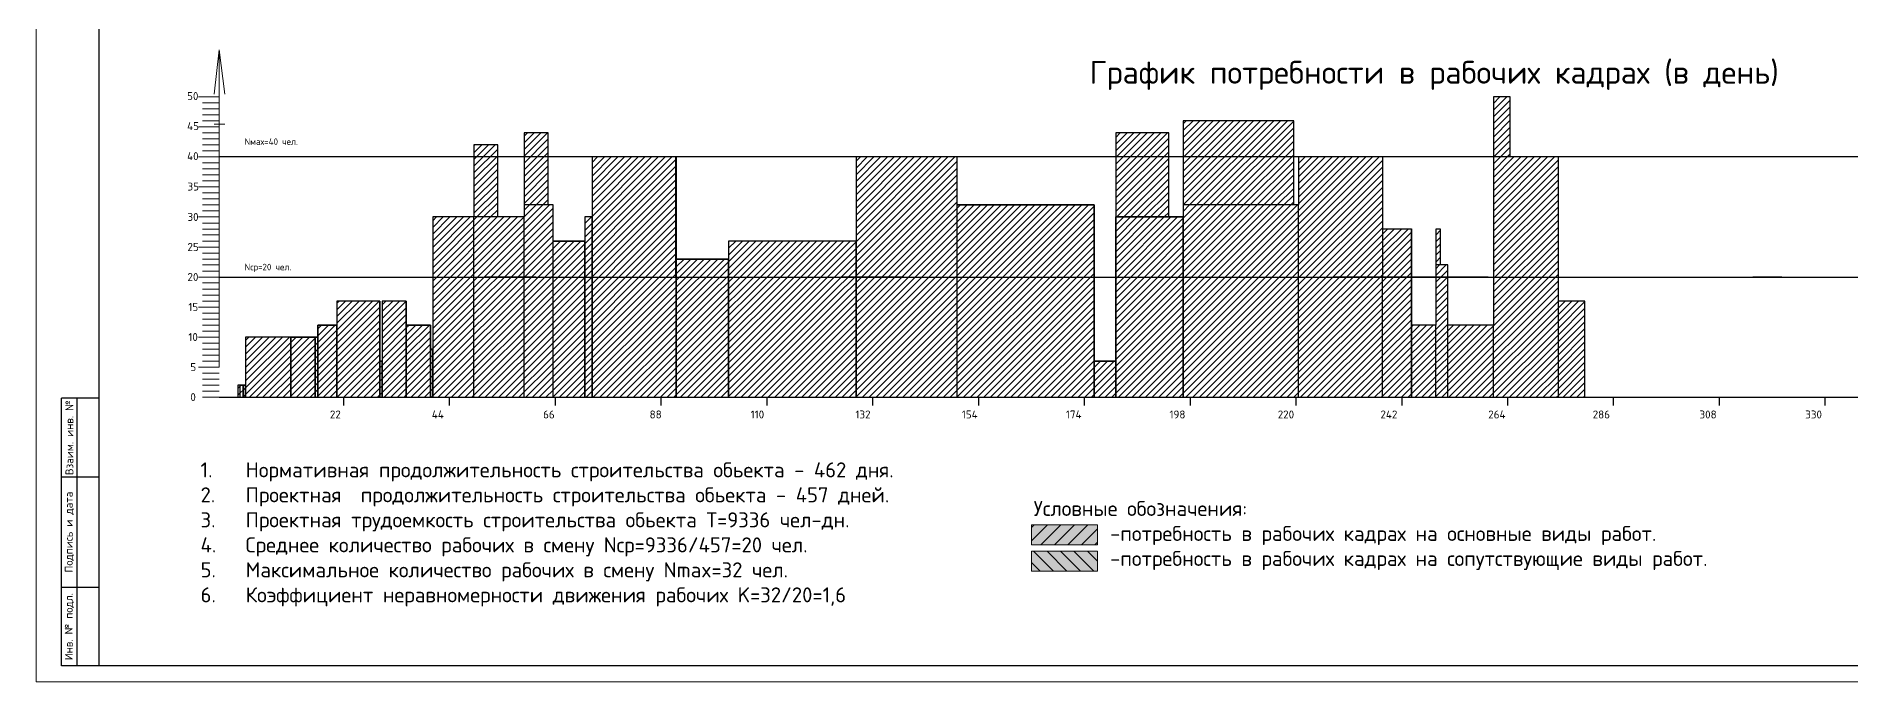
# Model space of a CAD drawing. Header units: millimetres. Extents: x -152693 to 518302, y -31658 to 793547.
# Drawn here: x -152693 to -92232, y 26052 to 47573 of the extents above; entities that cross this region are included whole.
import ezdxf

# ---------------------------------------------------------------- set-up
doc = ezdxf.new("R2010")
doc.units = ezdxf.units.MM
doc.linetypes.add('ACAD_ISO02W100', pattern=[15, 12, -3])
doc.linetypes.add('DASHED', pattern=[7, 5, -2, 0])
for name, color, linetype in [('PDF _РАЗМЕР', 7, 'Continuous'), ('PDF _Текст', 7, 'Continuous'), ('Размерная', 5, 'Continuous')]:
    doc.layers.add(name, color=color, linetype=linetype)
doc.styles.add('PDF ISOCPEUR', font='isocpeur.ttf')
doc.styles.add('стиль1', font='isocpeur.ttf')
pattern_1 = [(45, (-154862.54, 0), (-112.2532, 112.2532), [])]

msp = doc.modelspace()

# ---------------------------------------------------------------- hatches: boundary and pattern name
h = msp.add_hatch()
h.set_pattern_fill('ANSI31', color=5, scale=50)
h.set_pattern_definition(pattern_1)
h.paths.add_polyline_path([(-137318.66373, 43550.48965), (-138112.45499, 43550.48965), (-138112.45499, 41547.70346), (-137318.66373, 41547.70346)])
h.paths.add_polyline_path([(-137318.66373, 43952.24616), (-138112.45499, 43952.24616), (-138112.45499, 43550.48965), (-137318.66373, 43550.48965)])
h.paths.add_polyline_path([(-135634.69542, 44354.00267), (-136435.80377, 44354.00267), (-136435.80377, 43550.48965), (-135634.69542, 43550.48965)])
h.paths.add_polyline_path([(-135634.69542, 43550.48965), (-136435.80377, 43550.48965), (-136435.80377, 41949.45997), (-135634.69542, 41949.45997)])
h.paths.add_polyline_path([(-114958.34385, 43550.48965), (-116721.5232, 43550.48965), (-116721.5232, 41547.70346), (-114958.34385, 41547.70346)])
h.paths.add_polyline_path([(-114958.34385, 44354.00267), (-116721.5232, 44354.00267), (-116721.5232, 43550.48965), (-114958.34385, 43550.48965)])
h.paths.add_polyline_path([(-110790.82903, 44755.75918), (-114477.47676, 44755.75918), (-114477.47676, 43550.48965), (-110790.82903, 43550.48965)])
h.paths.add_polyline_path([(-110790.82903, 43550.48965), (-114477.47676, 43550.48965), (-114477.47676, 41949.45997), (-110790.82903, 41949.45997)])
h.paths.add_polyline_path([(-105902.01357, 41145.94695), (-106062.30261, 41145.94695), (-106062.30261, 39946.67378), (-105902.01357, 39946.67378)])
h.paths.add_polyline_path([(-103580.12848, 45553.27584), (-104138.83423, 45553.27584), (-104138.83423, 43550.48965), (-103580.12848, 43550.48965)])
at = {"true_color": 0xed1f24}
h = msp.add_hatch(dxfattribs=at)
h.set_pattern_fill('ANSI31', color=240, scale=50)
h.set_pattern_definition(pattern_1)
h.paths.add_polyline_path([(-134415.48761, 40744.19044), (-135474.06958, 40744.19044), (-135474.06958, 39544.91727), (-134415.48761, 39544.91727)])
h.paths.add_polyline_path([(-134415.48761, 39544.91727), (-135474.06958, 39544.91727), (-135474.06958, 35539.34489), (-134415.48761, 35539.34489)])
h.paths.add_polyline_path([(-134175.05406, 41547.70346), (-134415.48761, 41547.70346), (-134415.48761, 40744.19044), (-134415.48761, 39544.91727), (-134175.05406, 39544.91727)])
h.paths.add_polyline_path([(-134175.05406, 39544.91727), (-134415.48761, 39544.91727), (-134415.48761, 35539.34489), (-134175.05406, 35539.34489)])
h.paths.add_polyline_path([(-131381.52534, 43550.48965), (-134175.05406, 43550.48965), (-134175.05406, 41547.70346), (-134175.05406, 39544.91727), (-131375.76067, 39544.91727)])
h.paths.add_polyline_path([(-131375.76067, 39544.91727), (-134175.05406, 39544.91727), (-134175.05406, 35539.34489), (-131369.99601, 35539.34489)])
h = msp.add_hatch(dxfattribs=at)
h.set_pattern_fill('ANSI31', color=240, scale=50)
h.set_pattern_definition(pattern_1)
h.paths.add_polyline_path([(-129624.79023, 39544.91727), (-131369.99601, 39544.91727), (-131369.99601, 35539.34489), (-129624.79023, 35539.34489)])
h.paths.add_polyline_path([(-129624.79023, 40142.03269), (-131369.99601, 40142.03269), (-131369.99601, 39544.91727), (-129624.79023, 39544.91727)])
h.paths.add_polyline_path([(-125377.13089, 40744.19044), (-129624.79023, 40744.19044), (-129624.79023, 40142.03269), (-129624.79023, 39544.91727), (-125377.13089, 39544.91727)])
h.paths.add_polyline_path([(-125377.13089, 39544.91727), (-129624.79023, 39544.91727), (-129624.79023, 35539.34489), (-125377.13089, 35539.34489)])
h.paths.add_polyline_path([(-122011.06123, 43550.48965), (-125377.13089, 43550.48965), (-125377.13089, 40744.19044), (-125377.13089, 39544.91727), (-122011.06123, 39544.91727)])
h.paths.add_polyline_path([(-122011.06123, 39544.91727), (-125377.13089, 39544.91727), (-125377.13089, 35539.34489), (-122011.06123, 35539.34489)])
h.paths.add_polyline_path([(-117442.82384, 41949.45997), (-122011.06123, 41949.45997), (-122011.06123, 39544.91727), (-117442.82384, 39544.91727)])
h.paths.add_polyline_path([(-117442.82384, 39544.91727), (-122011.06123, 39544.91727), (-122011.06123, 35539.34489), (-117442.82384, 35539.34489)])
h.paths.add_polyline_path([(-116721.5232, 36738.61806), (-117442.82384, 36738.61806), (-117442.82384, 35539.34489), (-116721.5232, 35539.34489)])
h.paths.add_polyline_path([(-114477.47676, 39544.91727), (-116721.5232, 39544.91727), (-116721.5232, 36738.61806), (-116721.5232, 35539.34489), (-114477.47676, 35539.34489)])
h.paths.add_polyline_path([(-114477.47676, 41547.70346), (-116721.5232, 41547.70346), (-116721.5232, 39544.91727), (-114477.47676, 39544.91727)])
h.paths.add_polyline_path([(-110630.54, 41949.45997), (-114477.47676, 41949.45997), (-114477.47676, 41547.70346), (-114477.47676, 39544.91727), (-110630.54, 39544.91727)])
h.paths.add_polyline_path([(-110630.54, 39544.91727), (-114477.47676, 39544.91727), (-114477.47676, 35539.34489), (-110630.54, 35539.34489)])
h = msp.add_hatch(dxfattribs=at)
h.set_pattern_fill('ANSI31', color=240, scale=50)
h.set_pattern_definition(pattern_1)
h.paths.add_polyline_path([(-107837.01128, 43550.48965), (-110630.54, 43550.48965), (-110630.54, 41949.45997), (-110630.54, 39544.91727), (-107837.01128, 39544.91727)])
h.paths.add_polyline_path([(-107837.01128, 39544.91727), (-110630.54, 39544.91727), (-110630.54, 35539.34489), (-107837.01128, 35539.34489)])
h = msp.add_hatch(dxfattribs=at)
h.set_pattern_fill('ANSI31', color=240, scale=50)
h.set_pattern_definition(pattern_1)
h.paths.add_polyline_path([(-106863.74776, 41145.94695), (-107828.94048, 41147.33602), (-107831.24662, 39544.91727), (-106863.74776, 39544.91727)])
h.paths.add_polyline_path([(-106863.74776, 39544.91727), (-107831.24662, 39544.91727), (-107837.01128, 35539.34489), (-106863.74776, 35539.34489)])
h.paths.add_polyline_path([(-106062.30261, 37943.88759), (-106863.74776, 37943.88759), (-106863.74776, 35539.34489), (-106062.30261, 35539.34489)])
h.paths.add_polyline_path([(-105661.58003, 39544.91727), (-106062.30261, 39544.91727), (-106062.30261, 37943.88759), (-106062.30261, 35539.34489), (-105661.58003, 35539.34489)])
h.paths.add_polyline_path([(-105661.58003, 39946.67378), (-106062.30261, 39946.67378), (-106062.30261, 39544.91727), (-105661.58003, 39544.91727)])
h.paths.add_polyline_path([(-104138.83423, 37943.88759), (-105661.58003, 37943.88759), (-105661.58003, 35539.34489), (-104138.83423, 35539.34489)])
h.paths.add_polyline_path([(-101974.9323, 39544.91727), (-104138.83423, 39544.91727), (-104138.83423, 37943.88759), (-104138.83423, 35539.34489), (-101974.9323, 35539.34489)])
h.paths.add_polyline_path([(-101974.9323, 43550.48965), (-104138.83423, 43550.48965), (-104138.83423, 39544.91727), (-101974.9323, 39544.91727)])
h = msp.add_hatch(dxfattribs=at)
h.set_pattern_fill('ANSI31', color=240, scale=50)
h.set_pattern_definition(pattern_1)
h.paths.add_polyline_path([(-138112.45499, 39544.91727), (-139482.56566, 39544.91727), (-139482.56566, 37140.37457), (-139482.56566, 35539.34489), (-138112.45499, 35539.34489)])
h.paths.add_polyline_path([(-139562.71017, 37943.88759), (-140364.15533, 37943.88759), (-140364.15533, 35539.34489), (-139562.71017, 35539.34489)])
h.paths.add_polyline_path([(-138112.45499, 41547.70346), (-139482.56566, 41547.70346), (-139482.56566, 39544.91727), (-138112.45499, 39544.91727)])
h.paths.add_polyline_path([(-136435.80377, 41547.70346), (-138112.45499, 41547.70346), (-138112.45499, 39544.91727), (-136435.80377, 39544.91727)])
h.paths.add_polyline_path([(-135474.06958, 41949.45997), (-136435.80377, 41949.45997), (-136435.80377, 41547.70346), (-136435.80377, 39544.91727), (-136048.75206, 39544.91727), (-135474.06958, 39544.91727)])
h.paths.add_polyline_path([(-135474.06958, 39544.91727), (-136048.75206, 39544.91727), (-136435.80377, 39544.91727), (-136435.80377, 35539.34489), (-135474.06958, 35539.34489)])
h.paths.add_polyline_path([(-136435.80377, 39544.91727), (-138112.45499, 39544.91727), (-138112.45499, 35539.34489), (-136435.80377, 35539.34489)])
h.paths.add_polyline_path([(-139482.56566, 37140.37457), (-139562.71017, 37140.37457), (-139562.71017, 35539.34489), (-139482.56566, 35539.34489)])
h = msp.add_hatch(dxfattribs=at)
h.set_pattern_fill('ANSI31', color=240, scale=50)
h.set_pattern_definition(pattern_1)
h.paths.add_polyline_path([(-145894.47619, 35941.1014), (-145974.27143, 35941.1014), (-145974.27143, 35539.34489), (-145894.47619, 35539.34489)])
h.paths.add_polyline_path([(-145803.22553, 35941.1014), (-145894.47619, 35941.1014), (-145894.47619, 35539.34489), (-145803.22553, 35539.34489)])
h.paths.add_polyline_path([(-145723.08101, 35941.1014), (-145803.22553, 35941.1014), (-145803.22553, 35539.34489), (-145723.08101, 35539.34489)])
h.paths.add_polyline_path([(-143395.97606, 37542.13108), (-144211.26864, 37542.13108), (-144211.26864, 35539.34489), (-143395.97606, 35539.34489)])
h.paths.add_polyline_path([(-143315.83154, 37542.13108), (-143395.97606, 37542.13108), (-143395.97606, 35539.34489), (-143315.83154, 35539.34489)])
h.paths.add_polyline_path([(-142674.67542, 37943.88759), (-143315.83154, 37943.88759), (-143315.83154, 37542.13108), (-143315.83154, 35539.34489), (-142674.67542, 35539.34489)])
h.paths.add_polyline_path([(-141245.745, 38741.40425), (-142674.67542, 38741.40425), (-142674.67542, 37943.88759), (-142674.67542, 35539.34489), (-141245.745, 35539.34489)])
h.paths.add_polyline_path([(-141165.60049, 36738.61806), (-141245.745, 36738.61806), (-141245.745, 35539.34489), (-141165.60049, 35539.34489)])
h.paths.add_polyline_path([(-140364.15533, 38741.40425), (-141165.60049, 38741.40425), (-141165.60049, 36738.61806), (-141165.60049, 35539.34489), (-140364.15533, 35539.34489)])
h = msp.add_hatch(dxfattribs=at)
h.set_pattern_fill('ANSI31', color=240, scale=50)
h.set_pattern_definition(pattern_1)
h.paths.add_polyline_path([(-101093.34263, 38741.40425), (-101974.9323, 38741.40425), (-101974.9323, 35539.34489), (-101093.34263, 35539.34489)])
h = msp.add_hatch(dxfattribs=at)
h.set_pattern_fill('ANSI31', color=240, scale=50)
h.set_pattern_definition(pattern_1)
h.paths.add_polyline_path([(-144211.26864, 37542.13108), (-145723.08101, 37542.13108), (-145723.08101, 35941.1014), (-145723.08101, 35539.34489), (-144211.26864, 35539.34489)])
at = {"lineweight": 20, "true_color": 0xf27172}
h = msp.add_hatch(color=11, dxfattribs=at)
h.dxf.hatch_style = 1
h.paths.add_polyline_path([(-117333.59902, 30616.96629), (-117333.59902, 31282.1118), (-119530.08195, 31282.1118), (-119530.08195, 30616.96629)])
at = {"lineweight": 0}
h = msp.add_hatch(dxfattribs=at)
h.set_pattern_fill('ANSI31', color=256, scale=100)
h.set_pattern_definition([(45, (-564327.47, 76274.4), (-224.5064, 224.5064), [])])
h.paths.add_polyline_path([(-119530.08195, 31282.1118), (-119530.08195, 30616.96629), (-117333.59902, 30616.96629), (-117333.59902, 31282.1118)])
at = {"lineweight": 20, "true_color": 0x2776bb}
h = msp.add_hatch(color=152, dxfattribs=at)
h.dxf.hatch_style = 1
h.paths.add_polyline_path([(-117333.59902, 29737.979), (-117333.59902, 30403.12451), (-119530.08195, 30403.12451), (-119530.08195, 29737.979)])
h = msp.add_hatch()
h.set_pattern_fill('ANSI31', color=256, scale=100, angle=90)
h.set_pattern_definition([(135, (-154862.54, -1099.84), (-224.5064, -224.5064), [])])
h.paths.add_polyline_path([(-117333.59902, 29737.979), (-117333.59902, 30403.12451), (-119530.08195, 30403.12451), (-119530.08195, 29737.979)])

# ---------------------------------------------------------------- linework, layer by layer
at = {"color": 0, "lineweight": 30, "ltscale": 1000}
for p, q in [((-150593.2664, 26577.26969), (-150593.2664, 87897.26969)), ((-150593.2664, 35502.26969), (-151853.2664, 35502.26969)), ((-151853.2664, 26577.26969), (-151853.2664, 35502.26969)), ((-150593.2664, 35502.26969), (-151853.2664, 35502.26969)), ((-151853.2664, 26577.26969), (-151853.2664, 35502.26969)), ((-151328.2664, 26577.26969), (-151328.2664, 35502.26969)), ((-151328.2664, 26577.26969), (-151328.2664, 35502.26969)), ((-150593.2664, 32877.26969), (-151853.2664, 32877.26969)), ((-150593.2664, 32877.26969), (-151853.2664, 32877.26969)), ((-150593.2664, 26577.26969), (-151853.2664, 26577.26969)), ((-106388.2664, 26577.26969), (-150593.2664, 26577.26969)), ((-64913.2664, 26577.26969), (-106388.2664, 26577.26969))]:
    msp.add_line(p, q, dxfattribs=at)
at = {"color": 18, "lineweight": 20, "true_color": 0x000000}
for p, q in [((-146594.3301, 47121.48893), (-146594.3301, 36540.73798)), ((-146762.22697, 44642.60339), (-146409.64355, 44642.60339)), ((-146594.3301, 35539.34489), (-75046.38347, 35539.34489)), ((-143894.46538, 35539.34489), (-67242.64481, 35539.34489))]:
    msp.add_line(p, q, dxfattribs=at)
for p, q in [((-103580.12848, 45553.27584), (-104138.83423, 45553.27584)), ((-104138.83423, 45553.27584), (-104138.83423, 43550.48965)), ((-103580.12848, 43550.48965), (-103580.12848, 45553.27584)), ((-110790.82903, 44755.75918), (-114477.47676, 44755.75918)), ((-114477.47676, 44755.75918), (-114477.47676, 41949.45997)), ((-110790.82903, 41949.45997), (-110790.82903, 44755.75918)), ((-135634.69542, 44354.00267), (-136435.80377, 44354.00267)), ((-136435.80377, 44354.00267), (-136435.80377, 41949.45997)), ((-135634.69542, 41949.45997), (-135634.69542, 44354.00267)), ((-114958.34385, 44354.00267), (-116721.5232, 44354.00267)), ((-116721.5232, 44354.00267), (-116721.5232, 41547.70346)), ((-114958.34385, 41547.70346), (-114958.34385, 44354.00267)), ((-137318.66373, 43952.24616), (-138112.45499, 43952.24616)), ((-138112.45499, 43952.24616), (-138112.45499, 41547.70346)), ((-137318.66373, 41547.70346), (-137318.66373, 43952.24616)), ((-131381.52534, 43550.48965), (-134175.05406, 43550.48965)), ((-131381.52534, 43550.48965), (-134175.05406, 43550.48965)), ((-134175.05406, 43550.48965), (-134175.05406, 41547.70346)), ((-131369.99601, 35539.34489), (-131381.52534, 43550.48965)), ((-131369.99601, 43550.48965), (-131369.99601, 35539.34489)), ((-122011.06123, 43550.48965), (-125377.13089, 43550.48965)), ((-122011.06123, 43550.48965), (-125377.13089, 43550.48965)), ((-125377.13089, 43550.48965), (-125377.13089, 40744.19044)), ((-122011.06123, 35539.34489), (-122011.06123, 43550.48965)), ((-107825.48195, 43550.48965), (-110630.54, 43550.48965)), ((-107825.48195, 43550.48965), (-110630.54, 43550.48965)), ((-110630.54, 43550.48965), (-110630.54, 41949.45997)), ((-107837.01128, 35539.34489), (-107825.48195, 43550.48965)), ((-101974.9323, 43550.48965), (-104138.83423, 43550.48965)), ((-101974.9323, 43550.48965), (-104138.83423, 43550.48965)), ((-104138.83423, 43550.48965), (-104138.83423, 37943.88759)), ((-101974.9323, 35539.34489), (-101974.9323, 43550.48965)), ((-135474.06958, 41949.45997), (-136435.80377, 41949.45997)), ((-136435.80377, 41949.45997), (-136435.80377, 41547.70346)), ((-135474.06958, 35539.34489), (-135474.06958, 41949.45997)), ((-117442.82384, 41949.45997), (-122011.06123, 41949.45997)), ((-122011.06123, 41949.45997), (-117442.82384, 41949.45997)), ((-117442.82384, 35539.34489), (-117442.82384, 41949.45997)), ((-117442.82384, 41949.45997), (-117442.82384, 35539.34489)), ((-110630.54, 41949.45997), (-114477.47676, 41949.45997)), ((-114477.47676, 41949.45997), (-114477.47676, 41547.70346)), ((-110630.54, 35539.34489), (-110630.54, 41949.45997)), ((-138112.45499, 41547.70346), (-139482.56566, 41547.70346)), ((-139482.56566, 41547.70346), (-139482.56566, 37140.37457)), ((-138112.45499, 35539.34489), (-138112.45499, 41547.70346)), ((-136435.80377, 41547.70346), (-138112.45499, 41547.70346)), ((-136435.80377, 35539.34489), (-136435.80377, 41547.70346)), ((-134175.05406, 41547.70346), (-134415.48761, 41547.70346)), ((-134415.48761, 41547.70346), (-134415.48761, 40744.19044)), ((-134175.05406, 35539.34489), (-134175.05406, 41547.70346)), ((-134175.05406, 41547.70346), (-134175.05406, 35539.34489)), ((-114477.47676, 41547.70346), (-116721.5232, 41547.70346)), ((-116721.5232, 41547.70346), (-116721.5232, 36738.61806)), ((-116721.5232, 36738.61806), (-116721.5232, 41547.70346)), ((-116721.5232, 41547.70346), (-114477.47676, 41547.70346)), ((-114477.47676, 35539.34489), (-114477.47676, 41547.70346)), ((-114477.47676, 41547.70346), (-114477.47676, 35539.34489)), ((-106863.74776, 41145.94695), (-107828.94048, 41147.33602)), ((-107828.94048, 41147.33602), (-106863.74776, 41147.33602)), ((-106863.74776, 41147.33602), (-106863.74776, 35539.34489)), ((-106863.74776, 35539.34489), (-106863.74776, 41145.94695)), ((-105902.01357, 41145.94695), (-106062.30261, 41145.94695)), ((-106062.30261, 41145.94695), (-106062.30261, 39946.67378)), ((-105902.01357, 39946.67378), (-105902.01357, 41145.94695)), ((-134415.48761, 40744.19044), (-135474.06958, 40744.19044)), ((-135474.06958, 40744.19044), (-134415.48761, 40744.19044)), ((-134415.48761, 35539.34489), (-134415.48761, 40744.19044)), ((-134415.48761, 40744.19044), (-134415.48761, 35539.34489)), ((-125377.13089, 40744.19044), (-129624.79023, 40744.19044)), ((-129624.79023, 40744.19044), (-129624.79023, 40142.03269)), ((-125377.13089, 35539.34489), (-125377.13089, 40744.19044)), ((-125377.13089, 40744.19044), (-125377.13089, 35539.34489)), ((-129624.79023, 40144.55385), (-131376.62002, 40142.03269)), ((-131376.62002, 40142.03269), (-129624.79023, 40142.03269)), ((-129624.79023, 35539.34489), (-129624.79023, 40144.55385)), ((-129624.79023, 40142.03269), (-129624.79023, 35539.34489)), ((-105661.58003, 39946.67378), (-106062.30261, 39946.67378)), ((-106062.30261, 39946.67378), (-106062.30261, 37943.88759)), ((-105661.58003, 35539.34489), (-105661.58003, 39946.67378)), ((-136048.75206, 39544.91727), (-137722.90232, 39544.91727)), ((-125547.28776, 39544.91727), (-125857.99799, 39544.91727)), ((-125547.28776, 39544.91727), (-125547.28776, 39544.91727)), ((-123784.10841, 39544.91727), (-125547.28776, 39544.91727)), ((-104308.99109, 39544.91727), (-109438.2401, 39544.91727)), ((-94531.36018, 39544.91727), (-95493.09437, 39544.91727)), ((-141245.745, 38741.40425), (-142674.67542, 38741.40425)), ((-142674.67542, 38741.40425), (-142674.67542, 37943.88759)), ((-141245.745, 35539.34489), (-141245.745, 38741.40425)), ((-141245.745, 38741.40425), (-141245.745, 35539.34489)), ((-140364.15533, 38741.40425), (-141165.60049, 38741.40425)), ((-141165.60049, 38741.40425), (-141165.60049, 36738.61806)), ((-140364.15533, 35539.34489), (-140364.15533, 38741.40425)), ((-140364.15533, 38741.40425), (-140364.15533, 35539.34489)), ((-101093.34263, 38741.40425), (-101974.9323, 38741.40425)), ((-101093.34263, 35539.34489), (-101093.34263, 38741.40425)), ((-144211.26864, 37542.13108), (-145723.08101, 37542.13108)), ((-145723.08101, 37542.13108), (-145723.08101, 35941.1014)), ((-144211.26864, 35539.34489), (-144211.26864, 37542.13108)), ((-144211.26864, 37542.13108), (-144211.26864, 35539.34489)), ((-143395.97606, 37542.13108), (-144211.26864, 37542.13108)), ((-144211.26864, 37542.13108), (-143395.97606, 37542.13108)), ((-143395.97606, 35539.34489), (-143395.97606, 37542.13108)), ((-143395.97606, 37542.13108), (-143395.97606, 35539.34489)), ((-143315.83154, 37542.13108), (-143395.97606, 37542.13108)), ((-143395.97606, 37542.13108), (-143315.83154, 37542.13108)), ((-142674.67542, 37943.88759), (-143315.83154, 37943.88759)), ((-143315.83154, 37943.88759), (-143315.83154, 37542.13108)), ((-143315.83154, 37542.13108), (-143315.83154, 37943.88759)), ((-143315.83154, 37943.88759), (-142674.67542, 37943.88759)), ((-143315.83154, 35539.34489), (-143315.83154, 37542.13108)), ((-143315.83154, 37542.13108), (-143315.83154, 35539.34489)), ((-142674.67542, 35539.34489), (-142674.67542, 37943.88759)), ((-142674.67542, 37943.88759), (-142674.67542, 35539.34489)), ((-139562.71017, 37943.88759), (-140364.15533, 37943.88759)), ((-140364.15533, 37943.88759), (-139562.71017, 37943.88759)), ((-139562.71017, 35539.34489), (-139562.71017, 37943.88759)), ((-139562.71017, 37943.88759), (-139562.71017, 35539.34489)), ((-106062.30261, 37943.88759), (-106863.74776, 37943.88759)), ((-106062.30261, 35539.34489), (-106062.30261, 37943.88759)), ((-104138.83423, 37943.88759), (-105661.58003, 37943.88759)), ((-104138.83423, 35539.34489), (-104138.83423, 37943.88759)), ((-139482.56566, 37140.37457), (-139562.71017, 37140.37457)), ((-139562.71017, 37140.37457), (-139482.56566, 37140.37457)), ((-139482.56566, 35539.34489), (-139482.56566, 37140.37457)), ((-139482.56566, 37140.37457), (-139482.56566, 35539.34489)), ((-141165.60049, 36738.61806), (-141245.745, 36738.61806)), ((-141245.745, 36738.61806), (-141165.60049, 36738.61806)), ((-141165.60049, 35539.34489), (-141165.60049, 36738.61806)), ((-141165.60049, 36738.61806), (-141165.60049, 35539.34489)), ((-116721.5232, 36738.61806), (-117442.82384, 36738.61806)), ((-117442.82384, 36738.61806), (-116721.5232, 36738.61806)), ((-116721.5232, 35539.34489), (-116721.5232, 36738.61806)), ((-116721.5232, 36738.61806), (-116721.5232, 35539.34489)), ((-145894.47619, 35941.1014), (-145974.27143, 35941.1014)), ((-145974.27143, 35941.1014), (-145974.27143, 35539.34489)), ((-145894.47619, 35539.34489), (-145894.47619, 35941.1014)), ((-145803.22553, 35941.1014), (-145894.47619, 35941.1014)), ((-145894.47619, 35941.1014), (-145803.22553, 35941.1014)), ((-145803.22553, 35539.34489), (-145803.22553, 35941.1014)), ((-145803.22553, 35941.1014), (-145803.22553, 35539.34489)), ((-145723.08101, 35941.1014), (-145803.22553, 35941.1014)), ((-145803.22553, 35941.1014), (-145723.08101, 35941.1014)), ((-145723.08101, 35539.34489), (-145723.08101, 35941.1014)), ((-145723.08101, 35941.1014), (-145723.08101, 35539.34489)), ((-146594.3301, 35539.34489), (-67242.64481, 35539.34489)), ((-142447.91274, 35260.51388), (-142447.91274, 35539.34489)), ((-138921.55405, 35260.51388), (-138921.55405, 35539.34489)), ((-135395.19536, 35260.51388), (-135395.19536, 35539.34489)), ((-131868.83667, 35260.51388), (-131868.83667, 35539.34489)), ((-128342.47797, 35260.51388), (-128342.47797, 35539.34489)), ((-124816.11928, 35260.51388), (-124816.11928, 35539.34489)), ((-121289.76059, 35260.51388), (-121289.76059, 35539.34489)), ((-117763.4019, 35260.51388), (-117763.4019, 35539.34489)), ((-114237.04321, 35260.51388), (-114237.04321, 35539.34489)), ((-110710.68452, 35260.51388), (-110710.68452, 35539.34489)), ((-107184.32583, 35260.51388), (-107184.32583, 35539.34489)), ((-103657.96713, 35260.51388), (-103657.96713, 35539.34489)), ((-100131.60844, 35260.51388), (-100131.60844, 35539.34489)), ((-96605.24975, 35260.51388), (-96605.24975, 35539.34489)), ((-93078.89106, 35260.51388), (-93078.89106, 35539.34489)), ((-151853.2664, 29202.26969), (-150593.2664, 29202.26969))]:
    msp.add_line(p, q)
at = {"linetype": 'ACAD_ISO02W100'}
for p, q in [((-72733.7134, 43550.48965), (-146594.3301, 43550.48965)), ((-146594.3301, 39544.91727), (-72733.7134, 39544.91727))]:
    msp.add_line(p, q, dxfattribs=at)
at = {"color": 0, "linetype": 'ByBlock', "lineweight": 15, "ltscale": 20}
msp.add_lwpolyline([(-152693.2664, 26052.26969), (-64388.2664, 26052.26969), (-64388.2664, 88422.26969), (-152693.2664, 88422.26969)], close=True, dxfattribs=at)
at = {"lineweight": 20}
msp.add_lwpolyline([(-146762.22697, 45643.99649), (-146594.3301, 47121.48893), (-146409.64355, 45643.99649)], dxfattribs=at)
for points in [[(-117333.59902, 30616.96629), (-119530.08195, 30616.96629), (-119530.08195, 31282.1118), (-117333.59902, 31282.1118)], [(-117333.59902, 29737.979), (-119530.08195, 29737.979), (-119530.08195, 30403.12451), (-117333.59902, 30403.12451)]]:
    msp.add_lwpolyline(points, close=True, dxfattribs=at)
at = {"layer": 'PDF _РАЗМЕР', "linetype": 'DASHED', "lineweight": 20}
for points in [[(-146594.3301, 45553.27584), (-147293.30938, 45553.27584)], [(-146594.3301, 45355.39577), (-147151.99212, 45355.39577)], [(-146594.3301, 45151.51933), (-147151.99212, 45151.51933)], [(-146594.3301, 44953.63926), (-147151.99212, 44953.63926)], [(-146594.3301, 44755.75918), (-147151.99212, 44755.75918)], [(-146594.3301, 44551.88274), (-147293.30938, 44551.88274)], [(-146594.3301, 44551.88274), (-147293.30938, 44551.88274)], [(-146594.3301, 44354.00267), (-147151.99212, 44354.00267)], [(-146594.3301, 44150.12623), (-147151.99212, 44150.12623)], [(-146594.3301, 43550.48965), (-147293.30938, 43550.48965)], [(-146594.3301, 43952.24616), (-147151.99212, 43952.24616)], [(-146594.3301, 43754.36609), (-147151.99212, 43754.36609)], [(-146594.3301, 43352.60958), (-147151.99212, 43352.60958)], [(-146594.3301, 43148.73314), (-147151.99212, 43148.73314)], [(-146594.3301, 42950.85307), (-147151.99212, 42950.85307)], [(-146594.3301, 42549.09655), (-147293.30938, 42549.09655)], [(-146594.3301, 42752.97299), (-147151.99212, 42752.97299)], [(-147151.99212, 42549.09655), (-146594.3301, 42549.09655), (-147151.99212, 42549.09655), (-146594.3301, 42549.09655)], [(-146594.3301, 42351.21648), (-147151.99212, 42351.21648)], [(-146594.3301, 42153.33641), (-147151.99212, 42153.33641)], [(-146594.3301, 41949.45997), (-147151.99212, 41949.45997)], [(-146594.3301, 41751.5799), (-147151.99212, 41751.5799)], [(-146594.3301, 41547.70346), (-147293.30938, 41547.70346)], [(-146594.3301, 41343.82702), (-147151.99212, 41343.82702)], [(-146594.3301, 41145.94695), (-147151.99212, 41145.94695)], [(-146594.3301, 40546.31036), (-147293.30938, 40546.31036)], [(-146594.3301, 40948.06687), (-147151.99212, 40948.06687)], [(-146594.3301, 40744.19044), (-147151.99212, 40744.19044)], [(-146594.3301, 40546.31036), (-147151.99212, 40546.31036)], [(-146594.3301, 40342.43393), (-147151.99212, 40342.43393)], [(-146594.3301, 40144.55385), (-147151.99212, 40144.55385)], [(-146594.3301, 39946.67378), (-147151.99212, 39946.67378)], [(-146594.3301, 39544.91727), (-147293.30938, 39544.91727)], [(-146594.3301, 39742.79734), (-147151.99212, 39742.79734)], [(-146594.3301, 39544.91727), (-147151.99212, 39544.91727)], [(-146594.3301, 39347.0372), (-147151.99212, 39347.0372)], [(-146594.3301, 39143.16076), (-147151.99212, 39143.16076)], [(-146594.3301, 38945.28068), (-147151.99212, 38945.28068)], [(-146594.3301, 38741.40425), (-147151.99212, 38741.40425)], [(-146594.3301, 38543.52417), (-147293.30938, 38543.52417)], [(-146594.3301, 38543.52417), (-147151.99212, 38543.52417)], [(-146594.3301, 38345.6441), (-147151.99212, 38345.6441)], [(-146594.3301, 38141.76766), (-147151.99212, 38141.76766)], [(-146594.3301, 37542.13108), (-147293.30938, 37542.13108)], [(-146594.3301, 37943.88759), (-147151.99212, 37943.88759)], [(-146594.3301, 37740.01115), (-147151.99212, 37740.01115)], [(-146594.3301, 37542.13108), (-147151.99212, 37542.13108)], [(-146594.3301, 37344.25101), (-147151.99212, 37344.25101)], [(-146594.3301, 37140.37457), (-147151.99212, 37140.37457)], [(-146594.3301, 36942.49449), (-147151.99212, 36942.49449)], [(-146594.3301, 36540.73798), (-147293.30938, 36540.73798)], [(-146594.3301, 36738.61806), (-147151.99212, 36738.61806)], [(-146594.3301, 36342.85791), (-147151.99212, 36342.85791)], [(-146594.3301, 36138.98147), (-147151.99212, 36138.98147)], [(-146594.3301, 35941.1014), (-147151.99212, 35941.1014)], [(-146594.3301, 35737.22496), (-147151.99212, 35737.22496)], [(-146594.3301, 35539.34489), (-147151.99212, 35539.34489)]]:
    msp.add_lwpolyline(points, dxfattribs=at)
for points in [[(-146594.3301, 45553.27584), (-147151.99212, 45553.27584), (-146594.3301, 45553.27584), (-147151.99212, 45553.27584), (-146594.3301, 45553.27584), (-147151.99212, 45553.27584)], [(-146594.3301, 44551.88274), (-147151.99212, 44551.88274), (-146594.3301, 44551.88274), (-147151.99212, 44551.88274), (-146594.3301, 44551.88274), (-147151.99212, 44551.88274)], [(-146594.3301, 44551.88274), (-147151.99212, 44551.88274), (-146594.3301, 44551.88274), (-147151.99212, 44551.88274), (-146594.3301, 44551.88274), (-147151.99212, 44551.88274)], [(-146594.3301, 43550.48965), (-147151.99212, 43550.48965), (-146594.3301, 43550.48965), (-147151.99212, 43550.48965), (-146594.3301, 43550.48965), (-147151.99212, 43550.48965)], [(-147151.99212, 41547.70346), (-146594.3301, 41547.70346)]]:
    msp.add_lwpolyline(points, close=True, dxfattribs=at)

# ---------------------------------------------------------------- texts
at = {"lineweight": 20, "char_height": 217.8190037, "attachment_point": 7, "style": 'PDF ISOCPEUR'}
for s, insert in [('Nмах=40 чел.', (-145752.66392, 43950.58105)), ('Nср=20 чел.', (-145752.66392, 39710.40346))]:
    msp.add_mtext(s, dxfattribs=dict(at, insert=insert))
at = {"layer": 'PDF _Текст', "linetype": 'DASHED', "lineweight": 20, "attachment_point": 7, "style": 'PDF ISOCPEUR'}
for s, insert, char_height in [('График потребности в рабочих кадрах (в день)', (-117595.52372, 45782.76234), 762.3665131), ('50', (-147667.67959, 45445.34125), 266.674317), ('45', (-147667.67959, 44443.94816), 266.674317), ('40', (-147667.67959, 43442.55506), 266.674317), ('35', (-147655.68686, 42429.16924), 266.674317), ('30', (-147655.68686, 41415.78341), 266.674317), ('25', (-147655.68686, 40414.39032), 266.674317), ('20', (-147655.68686, 39412.99722), 266.674317), ('15', (-147625.70503, 38411.60413), 266.674317), ('10', (-147625.70503, 37410.21103), 266.674317), ('5', (-147559.745, 36408.81793), 266.67432), ('0', (-147559.745, 35407.42484), 266.67432), ('22', (-142910.70758, 34828.77554), 266.674317), ('44', (-139512.80129, 34828.77554), 266.674317), ('66', (-135804.53681, 34828.77554), 266.674317), ('88', (-132256.08705, 34828.77554), 266.674317), ('110', (-128888.30278, 34828.77554), 266.674317), ('132', (-125396.96096, 34828.77554), 266.674317), ('154', (-121852.47698, 34828.77554), 266.674317), ('174', (-118383.43409, 34828.77554), 266.674317), ('198', (-114932.24101, 34828.77554), 266.674317), ('220', (-111326.05532, 34828.77554), 266.674317), ('242', (-107903.29387, 34828.77554), 266.674317), ('264', (-104310.55262, 34828.77554), 266.674317), ('286', (-100830.34369, 34828.77554), 266.674317), ('308', (-97271.6693, 34828.77554), 266.674317), ('330', (-93748.07225, 34828.77554), 266.674317), ('\\A1;\\pxi-3,l4,t4;1.^IНормативная продолжительность строительства обьекта - 462 дня.\\P2.^IПроектная  продолжительность строительства обьекта - 457 дней.\\P3.^IПроектная трудоемкость строительства обьекта Т=9336 чел-дн.\\P4.^IСреднее количество рабочих в смену Nср=9336/457=20 чел.\\P5.^IМаксимальное количество рабочих в смену Nmax=32 чел.\\P6.^IКоэффициент неравномерности движения рабочих K=32/20=1,6', (-147718.92478, 28563.32135), 500)]:
    msp.add_mtext(s, dxfattribs=dict(at, insert=insert, char_height=char_height))
at = {"layer": 'PDF _Текст', "linetype": 'DASHED', "lineweight": 20, "insert": (-119457.84737, 29775.99391), "char_height": 500, "width": 33296.8522012, "attachment_point": 7, "style": 'PDF ISOCPEUR'}
msp.add_mtext('Условные обозначения:\\P\\pxt2,4;        -потребность в рабочих кадрах на основные виды работ.\\P\\ptz;        -потребность в рабочих кадрах на сопутствующие виды работ.', dxfattribs=at)
at = {"layer": 'Размерная', "color": 0, "lineweight": 0, "ltscale": 100, "char_height": 262.5, "attachment_point": 5, "rotation": 90, "style": 'стиль1'}
for s, insert, width in [('{\\fISOCPEUR|b0|i0|c204|p34;Взаим. инв. №}', (-151590.7664, 34189.76969), 2625), ('{\\fISOCPEUR|b0|i0|c204|p34;Взаим. инв. №}', (-151590.7664, 34189.76969), 2625), ('{\\fISOCPEUR|b0|i0|c204|p34;Подпись и дата}', (-151590.7664, 31039.76969), 3675), ('{\\fISOCPEUR|b0|i0|c204|p34;Подпись и дата}', (-151590.7664, 31039.76969), 3675), ('{\\fISOCPEUR|b0|i0|c204|p34;Инв. № подл.}', (-151590.7664, 27889.76969), 2625)]:
    msp.add_mtext(s, dxfattribs=dict(at, insert=insert, width=width))

doc.saveas('drawing.dxf')
